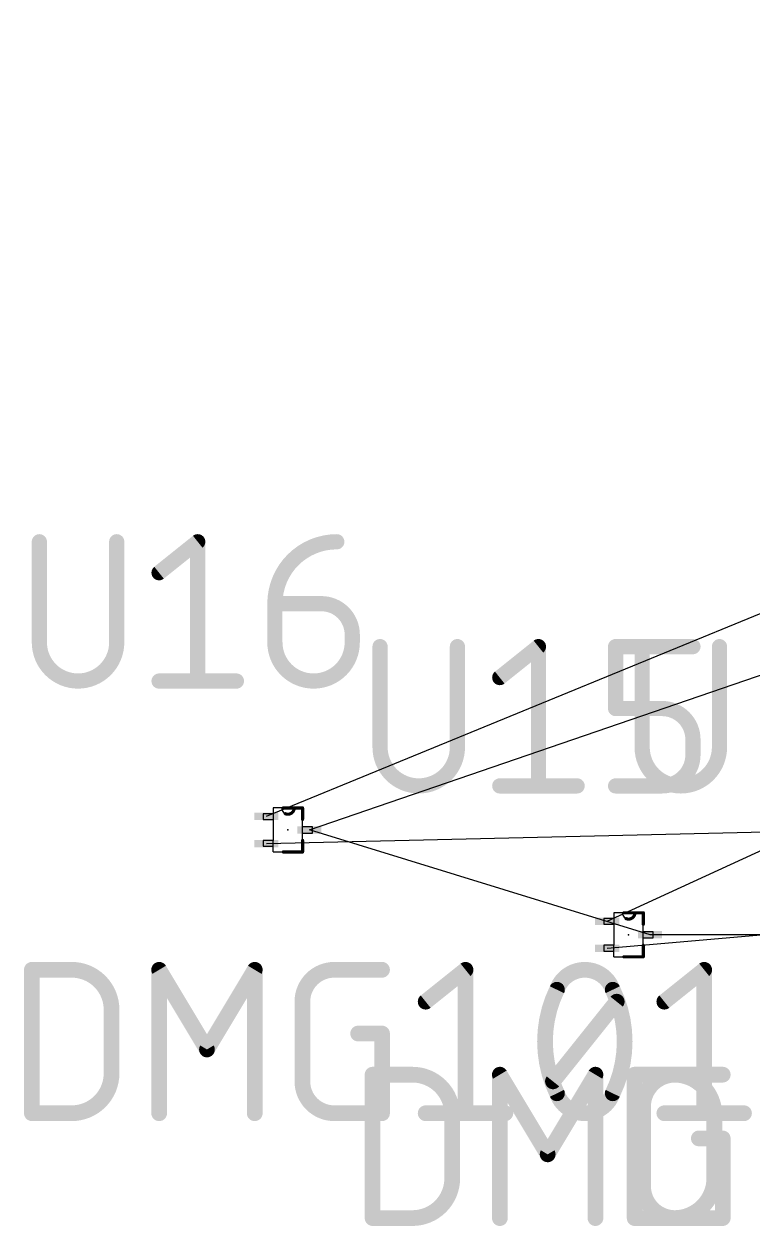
# Model space of a CAD drawing. Extents: x -132 to 159, y -19 to 91.
# Drawn here: x -132.2 to -96.8, y -17.9 to 40.3 of the extents above; entities that cross this region are included whole.
import ezdxf

# ---------------------------------------------------------------- set-up
doc = ezdxf.new("R2010")
doc.units = 0
for name, color, linetype in [('1', 22, 'CONTINUOUS'), ('19', 53, 'CONTINUOUS'), ('21', 253, 'CONTINUOUS'), ('23', 7, 'CONTINUOUS'), ('25', 253, 'CONTINUOUS'), ('27', 253, 'CONTINUOUS'), ('51', 253, 'CONTINUOUS')]:
    doc.layers.add(name, color=color, linetype=linetype)

# ---------------------------------------------------------------- blocks, each defined once
blk = doc.blocks.new('RECT')
blk.add_solid([(-0.5, -0.5), (0.5, -0.5), (-0.5, 0.5), (0.5, 0.5)])

msp = doc.modelspace()

# ---------------------------------------------------------------- linework, layer by layer
at = {"layer": '19'}
for p, q in [((-118.3386, 1.27), (100.1014, 76.2)), ((-120.4214, 1.9304), (-29.21, 39.37)), ((-103.9114, -3.1496), (-11.43, 39.37)), ((26.34, 6.705), (-103.9114, -4.4704)), ((-120.4214, 0.6096), (26.34, 4.105)), ((-101.8286, -3.81), (-118.3386, 1.27)), ((-89.1286, -3.81), (-101.8286, -3.81))]:
    msp.add_line(p, q, dxfattribs=at)
at = {"layer": '21', "const_width": 0.1524}
for points in [[(-119.0752, 2.3368), (-119.6086, 2.3368)], [(-118.6688, 2.3368), (-119.0752, 2.3368)], [(-118.6688, 1.778), (-118.6688, 2.3368)], [(-118.6688, 0.2032), (-118.6688, 0.762)], [(-119.6086, 0.2032), (-118.6688, 0.2032)], [(-102.5652, -2.7432), (-103.0986, -2.7432)], [(-102.1588, -2.7432), (-102.5652, -2.7432)], [(-102.1588, -3.302), (-102.1588, -2.7432)], [(-102.1588, -4.8768), (-102.1588, -4.318)], [(-103.0986, -4.8768), (-102.1588, -4.8768)]]:
    msp.add_lwpolyline(points, dxfattribs=at)
at = {"layer": '21'}
for points, const_width in [([(-119.6086, 2.3749, 1), (-119.6086, 2.2987)], 0.0762), ([(-119.507, 2.0574, 0.543), (-119.0752, 2.3368)], 0.1524), ([(-119.0752, 2.3749, 1), (-119.0752, 2.2987)], 0.0762), ([(-119.0371, 2.3367, 1), (-119.1133, 2.3369)], 0.0762), ([(-119.0752, 2.2987, 1), (-119.0752, 2.3749)], 0.0762), ([(-118.6307, 2.3368, 1), (-118.7069, 2.3368)], 0.0762), ([(-118.6688, 2.2987, 1), (-118.6688, 2.3749)], 0.0762), ([(-119.4914, 2.0922, 1), (-119.5226, 2.0226)], 0.0762), ([(-118.7069, 1.778, 1), (-118.6307, 1.778)], 0.0762), ([(-118.6307, 0.762, 1), (-118.7069, 0.762)], 0.0762), ([(-119.6086, 0.2413, 1), (-119.6086, 0.1651)], 0.0762), ([(-118.7069, 0.2032, 1), (-118.6307, 0.2032)], 0.0762), ([(-118.6688, 0.1651, 1), (-118.6688, 0.2413)], 0.0762), ([(-103.0986, -2.7051, 1), (-103.0986, -2.7813)], 0.0762), ([(-102.997, -3.0226, 0.543), (-102.5652, -2.7432)], 0.1524), ([(-102.5652, -2.7051, 1), (-102.5652, -2.7813)], 0.0762), ([(-102.5271, -2.7433, 1), (-102.6033, -2.7431)], 0.0762), ([(-102.5652, -2.7813, 1), (-102.5652, -2.7051)], 0.0762), ([(-102.1207, -2.7432, 1), (-102.1969, -2.7432)], 0.0762), ([(-102.1588, -2.7813, 1), (-102.1588, -2.7051)], 0.0762), ([(-102.9814, -2.9878, 1), (-103.0126, -3.0574)], 0.0762), ([(-102.1969, -3.302, 1), (-102.1207, -3.302)], 0.0762), ([(-102.1207, -4.318, 1), (-102.1969, -4.318)], 0.0762), ([(-103.0986, -4.8387, 1), (-103.0986, -4.9149)], 0.0762), ([(-102.1969, -4.8768, 1), (-102.1207, -4.8768)], 0.0762), ([(-102.1588, -4.9149, 1), (-102.1588, -4.8387)], 0.0762)]:
    msp.add_lwpolyline(points, format="xyb", dxfattribs=dict(at, const_width=const_width))
at = {"layer": '23'}
for p in [(-119.38, 1.27), (-102.87, -3.81)]:
    msp.add_point(p, dxfattribs=at)
at = {"layer": '25', "const_width": 0.7366}
for points in [[(-131.4248, 15.2312), (-131.4248, 10.3578)], [(-127.676, 10.3578), (-127.676, 15.2312)], [(-125.6244, 13.7317), (-123.75, 15.2312)], [(-123.75, 15.2312), (-123.75, 8.4834)], [(-120.0111, 12.2322), (-117.7618, 12.2322)], [(-120.0111, 10.3578), (-120.0111, 12.2322)], [(-116.2623, 10.7327), (-116.2623, 10.3578)], [(-114.9148, 10.1512), (-114.9148, 5.2778)], [(-111.166, 5.2778), (-111.166, 10.1512)], [(-109.1144, 8.6517), (-107.24, 10.1512)], [(-107.24, 10.1512), (-107.24, 3.4034)], [(-103.5011, 7.1522), (-103.5011, 10.1512)], [(-103.5011, 10.1512), (-99.7523, 10.1512)], [(-102.2148, 10.1512), (-102.2148, 5.2778)], [(-98.466, 5.2778), (-98.466, 10.1512)], [(-125.6244, 8.4834), (-121.8756, 8.4834)], [(-101.2518, 7.1522), (-103.5011, 7.1522)], [(-99.7523, 4.9029), (-99.7523, 5.6527)], [(-109.1144, 3.4034), (-105.3656, 3.4034)], [(-103.5011, 3.4034), (-101.2518, 3.4034)]]:
    msp.add_lwpolyline(points, dxfattribs=at)
at = {"layer": '25'}
for points, const_width in [([(-131.2407, 15.2312, 1), (-131.6089, 15.2312)], 0.3683), ([(-127.4919, 15.2312, 1), (-127.8602, 15.2312)], 0.3683), ([(-123.5658, 15.2312, 1), (-123.9341, 15.2312)], 0.3683), ([(-123.635, 15.0874, 1), (-123.865, 15.375)], 0.3683), ([(-117.0121, 15.2312, 0.4142), (-120.0111, 12.2322)], 0.7366), ([(-117.0121, 15.0471, 1), (-117.0121, 15.4154)], 0.3683), ([(-125.7394, 13.8755, 1), (-125.5093, 13.5879)], 0.3683), ([(-120.0111, 12.4163, 1), (-120.0111, 12.048)], 0.3683), ([(-119.8269, 12.2322, 1), (-120.1952, 12.2322)], 0.3683), ([(-120.1952, 12.2322, 1), (-119.8269, 12.2322)], 0.3683), ([(-116.2623, 10.7327, 0.4142), (-117.7618, 12.2322)], 0.7366), ([(-117.7618, 12.4163, 1), (-117.7618, 12.048)], 0.3683), ([(-117.7618, 12.048, 1), (-117.7618, 12.4163)], 0.3683), ([(-116.0781, 10.7327, 1), (-116.4464, 10.7327)], 0.3683), ([(-131.4248, 10.3578, 1), (-127.676, 10.3578)], 0.7366), ([(-131.2407, 10.3578, 1), (-131.6089, 10.3578)], 0.3683), ([(-131.6089, 10.3578, 1), (-131.2407, 10.3578)], 0.3683), ([(-127.4919, 10.3578, 1), (-127.8602, 10.3578)], 0.3683), ([(-127.8602, 10.3578, 1), (-127.4919, 10.3578)], 0.3683), ([(-120.0111, 10.3578, 1), (-116.2623, 10.3578)], 0.7366), ([(-119.8269, 10.3578, 1), (-120.1952, 10.3578)], 0.3683), ([(-120.1952, 10.3578, 1), (-119.8269, 10.3578)], 0.3683), ([(-116.4464, 10.7327, 1), (-116.0781, 10.7327)], 0.3683), ([(-116.0781, 10.3578, 1), (-116.4464, 10.3578)], 0.3683), ([(-116.4464, 10.3578, 1), (-116.0781, 10.3578)], 0.3683), ([(-114.7306, 10.1512, 1), (-115.099, 10.1512)], 0.3683), ([(-110.9819, 10.1512, 1), (-111.3502, 10.1512)], 0.3683), ([(-107.0558, 10.1512, 1), (-107.4241, 10.1512)], 0.3683), ([(-107.125, 10.0074, 1), (-107.355, 10.295)], 0.3683), ([(-103.5011, 10.3354, 1), (-103.5011, 9.9671)], 0.3683), ([(-103.3169, 10.1512, 1), (-103.6852, 10.1512)], 0.3683), ([(-102.0307, 10.1512, 1), (-102.399, 10.1512)], 0.3683), ([(-99.7523, 9.9671, 1), (-99.7523, 10.3354)], 0.3683), ([(-98.2819, 10.1512, 1), (-98.6502, 10.1512)], 0.3683), ([(-125.6244, 8.6676, 1), (-125.6244, 8.2993)], 0.3683), ([(-121.8756, 8.2993, 1), (-121.8756, 8.6676)], 0.3683), ([(-109.2294, 8.7955, 1), (-108.9993, 8.5079)], 0.3683), ([(-123.9341, 8.4834, 1), (-123.5658, 8.4834)], 0.3683), ([(-103.5011, 7.3363, 1), (-103.5011, 6.968)], 0.3683), ([(-103.6852, 7.1522, 1), (-103.3169, 7.1522)], 0.3683), ([(-99.7523, 5.6527, 0.4142), (-101.2518, 7.1522)], 0.7366), ([(-101.2518, 7.3363, 1), (-101.2518, 6.968)], 0.3683), ([(-101.2518, 6.968, 1), (-101.2518, 7.3363)], 0.3683), ([(-99.5681, 5.6527, 1), (-99.9364, 5.6527)], 0.3683), ([(-99.9364, 5.6527, 1), (-99.5681, 5.6527)], 0.3683), ([(-114.7306, 5.2778, 1), (-115.099, 5.2778)], 0.3683), ([(-115.099, 5.2778, 1), (-114.7306, 5.2778)], 0.3683), ([(-114.9148, 5.2778, 1), (-111.166, 5.2778)], 0.7366), ([(-110.9819, 5.2778, 1), (-111.3502, 5.2778)], 0.3683), ([(-111.3502, 5.2778, 1), (-110.9819, 5.2778)], 0.3683), ([(-102.0307, 5.2778, 1), (-102.399, 5.2778)], 0.3683), ([(-102.399, 5.2778, 1), (-102.0307, 5.2778)], 0.3683), ([(-102.2148, 5.2778, 1), (-98.466, 5.2778)], 0.7366), ([(-101.2518, 3.4034, 0.4142), (-99.7523, 4.9029)], 0.7366), ([(-99.5681, 4.9029, 1), (-99.9364, 4.9029)], 0.3683), ([(-98.2819, 5.2778, 1), (-98.6502, 5.2778)], 0.3683), ([(-98.6502, 5.2778, 1), (-98.2819, 5.2778)], 0.3683), ([(-99.9364, 4.9029, 1), (-99.5681, 4.9029)], 0.3683), ([(-109.1144, 3.5876, 1), (-109.1144, 3.2193)], 0.3683), ([(-107.4241, 3.4034, 1), (-107.0558, 3.4034)], 0.3683), ([(-105.3656, 3.2193, 1), (-105.3656, 3.5876)], 0.3683), ([(-103.5011, 3.5876, 1), (-103.5011, 3.2193)], 0.3683), ([(-101.2518, 3.5876, 1), (-101.2518, 3.2193)], 0.3683), ([(-101.2518, 3.2193, 1), (-101.2518, 3.5876)], 0.3683)]:
    msp.add_lwpolyline(points, format="xyb", dxfattribs=dict(at, const_width=const_width))
at = {"layer": '27', "const_width": 0.762}
for points in [[(-131.7868, -12.4529), (-131.7868, -5.5047)], [(-131.7868, -5.5047), (-129.8568, -5.5047)], [(-125.6192, -12.4529), (-125.6192, -5.5047)], [(-125.6192, -5.5047), (-123.3031, -9.3648)], [(-123.3031, -9.3648), (-120.9871, -5.5047)], [(-120.9871, -5.5047), (-120.9871, -12.4529)], [(-117.1355, -5.5047), (-114.8194, -5.5047)], [(-112.7042, -7.0488), (-110.7741, -5.5047)], [(-110.7741, -5.5047), (-110.7741, -12.4529)], [(-101.1389, -7.0488), (-99.2089, -5.5047)], [(-99.2089, -5.5047), (-99.2089, -12.4529)], [(-118.6795, -10.9089), (-118.6795, -7.0488)], [(-106.5355, -10.9089), (-103.4475, -7.0488)], [(-127.9267, -7.4348), (-127.9267, -10.5229)], [(-115.9775, -8.5928), (-114.8194, -8.5928)], [(-114.8194, -8.5928), (-114.8194, -12.4529)], [(-115.2768, -17.5329), (-115.2768, -10.5847)], [(-115.2768, -10.5847), (-113.3468, -10.5847)], [(-109.1092, -17.5329), (-109.1092, -10.5847)], [(-109.1092, -10.5847), (-106.7931, -14.4448)], [(-106.7931, -14.4448), (-104.4771, -10.5847)], [(-104.4771, -10.5847), (-104.4771, -17.5329)], [(-102.5768, -17.5329), (-102.5768, -10.5847)], [(-102.5768, -10.5847), (-100.6468, -10.5847)], [(-100.6255, -10.5847), (-98.3094, -10.5847)], [(-129.8568, -12.4529), (-131.7868, -12.4529)], [(-114.8194, -12.4529), (-117.1355, -12.4529)], [(-112.7042, -12.4529), (-108.8441, -12.4529)], [(-111.4167, -12.5148), (-111.4167, -15.6029)], [(-102.1695, -15.9889), (-102.1695, -12.1288)], [(-101.1389, -12.4529), (-97.2788, -12.4529)], [(-98.7167, -12.5148), (-98.7167, -15.6029)], [(-99.4675, -13.6728), (-98.3094, -13.6728)], [(-98.3094, -13.6728), (-98.3094, -17.5329)], [(-113.3468, -17.5329), (-115.2768, -17.5329)], [(-100.6468, -17.5329), (-102.5768, -17.5329)], [(-98.3094, -17.5329), (-100.6255, -17.5329)]]:
    msp.add_lwpolyline(points, dxfattribs=at)
at = {"layer": '27'}
for points, const_width in [([(-131.5963, -5.5047, 1), (-131.9773, -5.5047)], 0.381), ([(-131.7868, -5.3142, 1), (-131.7868, -5.6952)], 0.381), ([(-127.9267, -7.4348, 0.4142), (-129.8568, -5.5047)], 0.762), ([(-129.8568, -5.3142, 1), (-129.8568, -5.6952)], 0.381), ([(-129.8568, -5.6952, 1), (-129.8568, -5.3142)], 0.381), ([(-125.4287, -5.5047, 1), (-125.8097, -5.5047)], 0.381), ([(-125.4558, -5.4067, 1), (-125.7825, -5.6028)], 0.381), ([(-120.7966, -5.5047, 1), (-121.1776, -5.5047)], 0.381), ([(-120.8237, -5.6028, 1), (-121.1504, -5.4067)], 0.381), ([(-117.1355, -5.5047, 0.4142), (-118.6795, -7.0488)], 0.762), ([(-117.1355, -5.3142, 1), (-117.1355, -5.6952)], 0.381), ([(-117.1355, -5.6952, 1), (-117.1355, -5.3142)], 0.381), ([(-114.8194, -5.6952, 1), (-114.8194, -5.3142)], 0.381), ([(-110.5836, -5.5047, 1), (-110.9646, -5.5047)], 0.381), ([(-110.6551, -5.6535, 1), (-110.8931, -5.356)], 0.381), ([(-104.9915, -5.5047, 0.3205), (-106.3425, -6.4698)], 0.762), ([(-103.6405, -6.4698, 0.3205), (-104.9915, -5.5047)], 0.762), ([(-104.9915, -5.3142, 1), (-104.9915, -5.6952)], 0.381), ([(-104.9915, -5.6952, 1), (-104.9915, -5.3142)], 0.381), ([(-99.0184, -5.5047, 1), (-99.3994, -5.5047)], 0.381), ([(-99.0899, -5.6535, 1), (-99.3279, -5.356)], 0.381), ([(-106.3425, -6.4698, 0.1139), (-106.9215, -8.9788)], 0.762), ([(-106.5227, -6.408, 1), (-106.1623, -6.5315)], 0.381), ([(-106.1713, -6.5532, 1), (-106.5138, -6.3863)], 0.381), ([(-103.4692, -6.3863, 1), (-103.8117, -6.5532)], 0.381), ([(-103.0615, -8.9788, 0.1139), (-103.6405, -6.4698)], 0.762), ([(-103.8207, -6.5315, 1), (-103.4603, -6.408)], 0.381), ([(-118.489, -7.0488, 1), (-118.87, -7.0488)], 0.381), ([(-118.87, -7.0488, 1), (-118.489, -7.0488)], 0.381), ([(-112.8232, -6.9, 1), (-112.5852, -7.1975)], 0.381), ([(-103.2987, -7.1678, 1), (-103.5962, -6.9298)], 0.381), ([(-101.2579, -6.9, 1), (-101.0199, -7.1975)], 0.381), ([(-127.7362, -7.4348, 1), (-128.1172, -7.4348)], 0.381), ([(-128.1172, -7.4348, 1), (-127.7362, -7.4348)], 0.381), ([(-115.9775, -8.4023, 1), (-115.9775, -8.7833)], 0.381), ([(-114.6289, -8.5928, 1), (-115.0099, -8.5928)], 0.381), ([(-114.8194, -8.7833, 1), (-114.8194, -8.4023)], 0.381), ([(-106.9215, -8.9788, 0.1139), (-106.3425, -11.4879)], 0.762), ([(-106.731, -8.9788, 1), (-107.112, -8.9788)], 0.381), ([(-103.6405, -11.4879, 0.1139), (-103.0615, -8.9788)], 0.762), ([(-102.871, -8.9788, 1), (-103.252, -8.9788)], 0.381), ([(-123.4665, -9.2668, 1), (-123.1398, -9.4628)], 0.381), ([(-123.4665, -9.4628, 1), (-123.1398, -9.2668)], 0.381), ([(-107.112, -8.9788, 1), (-106.731, -8.9788)], 0.381), ([(-103.252, -8.9788, 1), (-102.871, -8.9788)], 0.381), ([(-129.8568, -12.4529, 0.4142), (-127.9267, -10.5229)], 0.762), ([(-127.7362, -10.5229, 1), (-128.1172, -10.5229)], 0.381), ([(-128.1172, -10.5229, 1), (-127.7362, -10.5229)], 0.381), ([(-115.0863, -10.5847, 1), (-115.4673, -10.5847)], 0.381), ([(-115.2768, -10.3942, 1), (-115.2768, -10.7752)], 0.381), ([(-111.4167, -12.5148, 0.4142), (-113.3468, -10.5847)], 0.762), ([(-113.3468, -10.3942, 1), (-113.3468, -10.7752)], 0.381), ([(-113.3468, -10.7752, 1), (-113.3468, -10.3942)], 0.381), ([(-108.9187, -10.5847, 1), (-109.2997, -10.5847)], 0.381), ([(-108.9458, -10.4867, 1), (-109.2725, -10.6828)], 0.381), ([(-104.2866, -10.5847, 1), (-104.6676, -10.5847)], 0.381), ([(-104.3137, -10.6828, 1), (-104.6404, -10.4867)], 0.381), ([(-102.3863, -10.5847, 1), (-102.7673, -10.5847)], 0.381), ([(-102.5768, -10.3942, 1), (-102.5768, -10.7752)], 0.381), ([(-100.6255, -10.5847, 0.4142), (-102.1695, -12.1288)], 0.762), ([(-98.7167, -12.5148, 0.4142), (-100.6468, -10.5847)], 0.762), ([(-100.6468, -10.3942, 1), (-100.6468, -10.7752)], 0.381), ([(-100.6255, -10.3942, 1), (-100.6255, -10.7752)], 0.381), ([(-100.6468, -10.7752, 1), (-100.6468, -10.3942)], 0.381), ([(-100.6255, -10.7752, 1), (-100.6255, -10.3942)], 0.381), ([(-98.3094, -10.7752, 1), (-98.3094, -10.3942)], 0.381), ([(-118.6795, -10.9089, 0.4142), (-117.1355, -12.4529)], 0.762), ([(-118.489, -10.9089, 1), (-118.87, -10.9089)], 0.381), ([(-118.87, -10.9089, 1), (-118.489, -10.9089)], 0.381), ([(-106.6843, -10.7899, 1), (-106.3868, -11.0279)], 0.381), ([(-106.3425, -11.4879, 0.3205), (-104.9915, -12.4529)], 0.762), ([(-106.1623, -11.4261, 1), (-106.5227, -11.5497)], 0.381), ([(-106.5138, -11.5714, 1), (-106.1713, -11.4044)], 0.381), ([(-104.9915, -12.4529, 0.3205), (-103.6405, -11.4879)], 0.762), ([(-103.8117, -11.4044, 1), (-103.4692, -11.5714)], 0.381), ([(-103.4603, -11.5497, 1), (-103.8207, -11.4261)], 0.381), ([(-131.7868, -12.2624, 1), (-131.7868, -12.6434)], 0.381), ([(-129.8568, -12.2624, 1), (-129.8568, -12.6434)], 0.381), ([(-129.8568, -12.6434, 1), (-129.8568, -12.2624)], 0.381), ([(-117.1355, -12.2624, 1), (-117.1355, -12.6434)], 0.381), ([(-117.1355, -12.6434, 1), (-117.1355, -12.2624)], 0.381), ([(-114.8194, -12.6434, 1), (-114.8194, -12.2624)], 0.381), ([(-112.7042, -12.2624, 1), (-112.7042, -12.6434)], 0.381), ([(-111.2262, -12.5148, 1), (-111.6072, -12.5148)], 0.381), ([(-108.8441, -12.6434, 1), (-108.8441, -12.2624)], 0.381), ([(-104.9915, -12.2624, 1), (-104.9915, -12.6434)], 0.381), ([(-104.9915, -12.6434, 1), (-104.9915, -12.2624)], 0.381), ([(-101.979, -12.1288, 1), (-102.36, -12.1288)], 0.381), ([(-102.36, -12.1288, 1), (-101.979, -12.1288)], 0.381), ([(-101.1389, -12.2624, 1), (-101.1389, -12.6434)], 0.381), ([(-98.5262, -12.5148, 1), (-98.9072, -12.5148)], 0.381), ([(-97.2788, -12.6434, 1), (-97.2788, -12.2624)], 0.381), ([(-131.9773, -12.4529, 1), (-131.5963, -12.4529)], 0.381), ([(-125.8097, -12.4529, 1), (-125.4287, -12.4529)], 0.381), ([(-121.1776, -12.4529, 1), (-120.7966, -12.4529)], 0.381), ([(-115.0099, -12.4529, 1), (-114.6289, -12.4529)], 0.381), ([(-111.6072, -12.5148, 1), (-111.2262, -12.5148)], 0.381), ([(-110.9646, -12.4529, 1), (-110.5836, -12.4529)], 0.381), ([(-99.3994, -12.4529, 1), (-99.0184, -12.4529)], 0.381), ([(-98.9072, -12.5148, 1), (-98.5262, -12.5148)], 0.381), ([(-99.4675, -13.4823, 1), (-99.4675, -13.8633)], 0.381), ([(-98.1189, -13.6728, 1), (-98.4999, -13.6728)], 0.381), ([(-98.3094, -13.8633, 1), (-98.3094, -13.4823)], 0.381), ([(-106.9565, -14.3468, 1), (-106.6298, -14.5428)], 0.381), ([(-106.9565, -14.5428, 1), (-106.6298, -14.3468)], 0.381), ([(-113.3468, -17.5329, 0.4142), (-111.4167, -15.6029)], 0.762), ([(-111.2262, -15.6029, 1), (-111.6072, -15.6029)], 0.381), ([(-111.6072, -15.6029, 1), (-111.2262, -15.6029)], 0.381), ([(-102.1695, -15.9889, 0.4142), (-100.6255, -17.5329)], 0.762), ([(-101.979, -15.9889, 1), (-102.36, -15.9889)], 0.381), ([(-100.6468, -17.5329, 0.4142), (-98.7167, -15.6029)], 0.762), ([(-98.5262, -15.6029, 1), (-98.9072, -15.6029)], 0.381), ([(-98.9072, -15.6029, 1), (-98.5262, -15.6029)], 0.381), ([(-102.36, -15.9889, 1), (-101.979, -15.9889)], 0.381), ([(-115.2768, -17.3424, 1), (-115.2768, -17.7234)], 0.381), ([(-115.4673, -17.5329, 1), (-115.0863, -17.5329)], 0.381), ([(-113.3468, -17.3424, 1), (-113.3468, -17.7234)], 0.381), ([(-113.3468, -17.7234, 1), (-113.3468, -17.3424)], 0.381), ([(-109.2997, -17.5329, 1), (-108.9187, -17.5329)], 0.381), ([(-104.6676, -17.5329, 1), (-104.2866, -17.5329)], 0.381), ([(-102.5768, -17.3424, 1), (-102.5768, -17.7234)], 0.381), ([(-102.7673, -17.5329, 1), (-102.3863, -17.5329)], 0.381), ([(-100.6468, -17.3424, 1), (-100.6468, -17.7234)], 0.381), ([(-100.6255, -17.3424, 1), (-100.6255, -17.7234)], 0.381), ([(-100.6468, -17.7234, 1), (-100.6468, -17.3424)], 0.381), ([(-100.6255, -17.7234, 1), (-100.6255, -17.3424)], 0.381), ([(-98.4999, -17.5329, 1), (-98.1189, -17.5329)], 0.381), ([(-98.3094, -17.7234, 1), (-98.3094, -17.3424)], 0.381)]:
    msp.add_lwpolyline(points, format="xyb", dxfattribs=dict(at, const_width=const_width))
at = {"layer": '51'}
for p, q in [((-119.6848, 2.3368), (-120.0912, 2.3368)), ((-120.0912, 2.3368), (-120.0912, 2.0574)), ((-119.0752, 2.3368), (-119.6848, 2.3368)), ((-118.6688, 2.3368), (-119.0752, 2.3368)), ((-118.6688, 1.4224), (-118.6688, 2.3368)), ((-120.0912, 2.0574), (-120.5738, 2.0574)), ((-120.5738, 2.0574), (-120.5738, 1.778)), ((-120.5738, 1.778), (-120.0912, 1.778)), ((-120.0912, 2.0574), (-120.0912, 1.778)), ((-120.0912, 1.778), (-120.0912, 0.762)), ((-118.6688, 1.1176), (-118.6688, 1.4224)), ((-118.1862, 1.4224), (-118.6688, 1.4224)), ((-118.1862, 1.1176), (-118.1862, 1.4224)), ((-120.0912, 0.762), (-120.5738, 0.762)), ((-120.5738, 0.762), (-120.5738, 0.4826)), ((-120.0912, 0.4826), (-120.0912, 0.762)), ((-118.6688, 0.2032), (-118.6688, 1.1176)), ((-118.6688, 1.1176), (-118.1862, 1.1176)), ((-120.5738, 0.4826), (-120.0912, 0.4826)), ((-120.0912, 0.2032), (-120.0912, 0.4826)), ((-120.0912, 0.2032), (-118.6688, 0.2032)), ((-103.1748, -2.7432), (-103.5812, -2.7432)), ((-103.5812, -2.7432), (-103.5812, -3.0226)), ((-102.5652, -2.7432), (-103.1748, -2.7432)), ((-102.1588, -2.7432), (-102.5652, -2.7432)), ((-102.1588, -3.6576), (-102.1588, -2.7432)), ((-103.5812, -3.0226), (-104.0638, -3.0226)), ((-104.0638, -3.0226), (-104.0638, -3.302)), ((-104.0638, -3.302), (-103.5812, -3.302)), ((-103.5812, -3.0226), (-103.5812, -3.302)), ((-103.5812, -3.302), (-103.5812, -4.318)), ((-102.1588, -3.9624), (-102.1588, -3.6576)), ((-101.6762, -3.6576), (-102.1588, -3.6576)), ((-102.1588, -4.8768), (-102.1588, -3.9624)), ((-102.1588, -3.9624), (-101.6762, -3.9624)), ((-101.6762, -3.9624), (-101.6762, -3.6576)), ((-103.5812, -4.318), (-104.0638, -4.318)), ((-104.0638, -4.318), (-104.0638, -4.5974)), ((-104.0638, -4.5974), (-103.5812, -4.5974)), ((-103.5812, -4.5974), (-103.5812, -4.318)), ((-103.5812, -4.8768), (-103.5812, -4.5974)), ((-103.5812, -4.8768), (-102.1588, -4.8768))]:
    msp.add_line(p, q, dxfattribs=at)
for centre in [(-119.38, 2.3368), (-102.87, -2.7432)]:
    msp.add_arc(centre, 0.3048, 180, 0, dxfattribs=at)

# ---------------------------------------------------------------- block references
at = {"layer": '1', "xscale": 1.1684, "yscale": 0.3556}
for p in [(-120.4214, 1.9304), (-118.3386, 1.27), (-120.4214, 0.6096), (-103.9114, -3.1496), (-101.8286, -3.81), (-103.9114, -4.4704)]:
    msp.add_blockref('RECT', p, dxfattribs=at)

doc.saveas('drawing.dxf')
